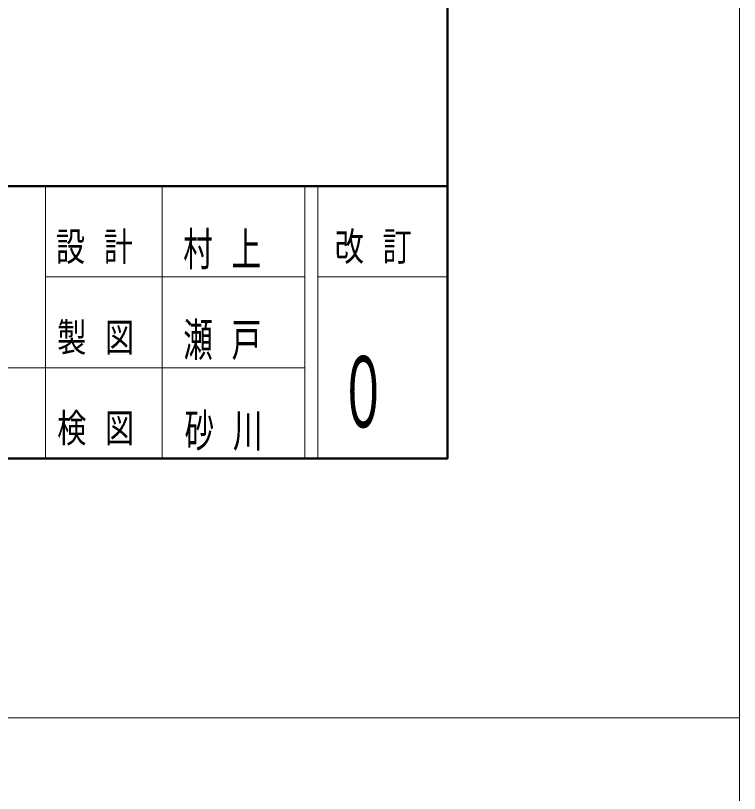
# Model space of a CAD drawing. Units: millimetres on the paper. Extents: x 6 to 426, y -599 to 292.
# Drawn here: x 369.7 to 425.5, y -307.8 to -247.8 of the extents above; entities that cross this region are included whole.
import ezdxf
from ezdxf.enums import TextEntityAlignment as Align

# ---------------------------------------------------------------- set-up
doc = ezdxf.new("R2010")
doc.units = ezdxf.units.MM
for name, color, linetype, lineweight in [('0_2', 7, 'Continuous', 13), ('2D', 7, 'Continuous', 13), ('FMT', 7, 'Continuous', 50)]:
    doc.layers.add(name, color=color, linetype=linetype, lineweight=lineweight)
doc.styles.add('ＭＳ ゴシック', font='')
doc.styles.get('ＭＳ ゴシック').set_extended_font_data('MS Gothic')

msp = doc.modelspace()

# ---------------------------------------------------------------- linework, layer by layer
at = {"layer": '0_2', "color": 140, "lineweight": 50}
msp.add_line((28, -261), (403, -261), dxfattribs=at)
at = {"layer": '0_2'}
for p, q in [((372, -261), (372, -282)), ((381, -261), (381, -282)), ((392, -261), (392, -282)), ((393, -261), (393, -282)), ((372, -268), (392, -268)), ((393, -268), (403, -268)), ((307, -275), (392, -275))]:
    msp.add_line(p, q, dxfattribs=at)
msp.add_lwpolyline([(28, -282), (28, -25), (403, -25), (403, -282)], close=True, dxfattribs=at)
at = {"layer": '2D'}
for p, q in [((425.5, -302), (425.5, -5)), ((425.5, -302), (5.5, -302)), ((5.5, -302), (425.5, -302)), ((425.5, -302), (5.5, -302)), ((425.5, -599), (425.5, -302))]:
    msp.add_line(p, q, dxfattribs=at)
at = {"layer": 'FMT'}
msp.add_lwpolyline([(28, -282), (28, -25), (403, -25), (403, -282)], close=True, dxfattribs=at)

# ---------------------------------------------------------------- texts
at = {"layer": '0_2', "style": 'ＭＳ ゴシック', "width": 0.5}
msp.add_text('０', height=5.499, dxfattribs=at).set_placement((394.625, -281.25), align=Align.BOTTOM_LEFT)
at = {"layer": '0_2', "attachment_point": 7, "style": 'ＭＳ ゴシック'}
for s, insert, char_height in [('\\T1.64;\\W0.75;設計', (372.8, -267), 2.199), ('\\T1.64;\\W0.65;村上', (382.615, -267.417), 2.566), ('\\T1.64;\\W0.75;改訂', (394.3, -267), 2.199), ('\\T1.64;\\W0.75;製図', (372.9, -274), 2.199), ('\\T1.64;\\W0.65;瀬戸', (382.615, -274.417), 2.566), ('\\T1.64;\\W0.75;検図', (372.9, -281), 2.199), ('\\T1.64;\\W0.65;砂川', (382.72, -281.417), 2.566)]:
    msp.add_mtext(s, dxfattribs=dict(at, insert=insert, char_height=char_height))

doc.saveas('drawing.dxf')
